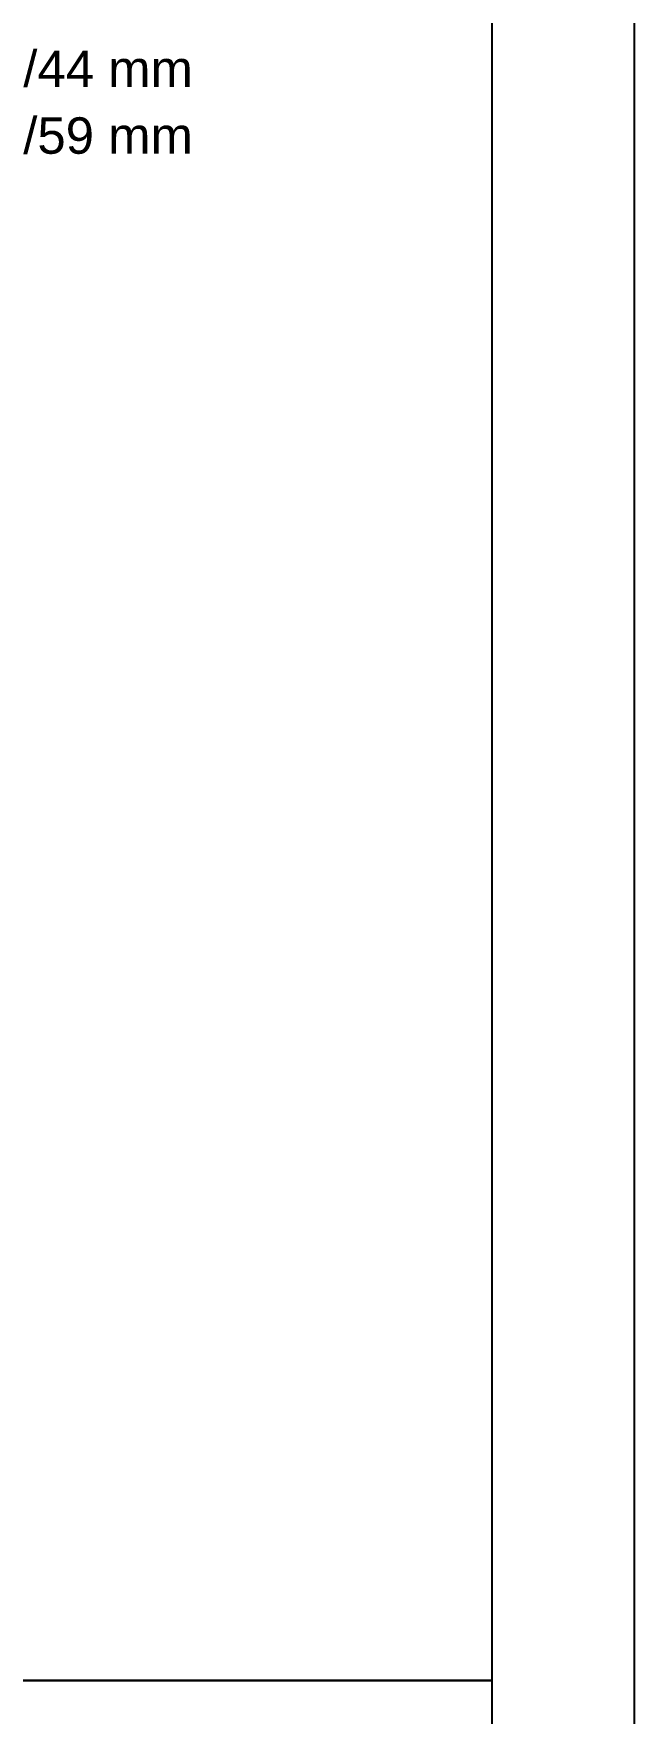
# Model space of a CAD drawing. Header units: millimetres. Extents: x 441156 to 441876, y 4514765 to 4515211.
# Drawn here: x 441599.621 to 441601.312, y 4515145.685 to 4515150.415 of the extents above; entities that cross this region are included whole.
import ezdxf

# ---------------------------------------------------------------- set-up
doc = ezdxf.new("R2010")
doc.units = ezdxf.units.MM
doc.layers.add('01_cartela', color=6, linetype='Continuous', plot=False)
doc.layers.add('01_textos', color=7, linetype='Continuous')
doc.styles.add('NIEVES2', font='sanss___.ttf')

msp = doc.modelspace()

# ---------------------------------------------------------------- linework, layer by layer
msp.add_line((441600.91199851, 4515145.77739095), (441600.91199851, 4515150.84743569))
msp.add_line((441600.91199851, 4515145.77739095), (441600.91199851, 4515150.84743569))
at = {"color": 0, "linetype": 'Continuous'}
msp.add_line((441592.16199851, 4515145.77739095), (441600.91199851, 4515145.77739095), dxfattribs=at)
msp.add_line((441592.16199851, 4515145.77739095), (441600.91199851, 4515145.77739095), dxfattribs=at)
msp.add_lwpolyline([(441592.16199851, 4515139.95702107), (441600.91199851, 4515139.95702107), (441600.91199851, 4515145.77739095), (441592.16199851, 4515145.77739095)], close=True, dxfattribs=at)
at = {"layer": '01_cartela', "color": 3}
msp.add_lwpolyline([(441570.67401045, 4515155.34750872), (441570.67401045, 4515133.8124847), (441601.31199851, 4515133.8124847), (441601.31199851, 4515155.34750872)], close=True, dxfattribs=at)

# ---------------------------------------------------------------- texts
at = {"layer": '01_textos', "style": 'NIEVES2'}
for s, p in [('23/44 mm ', (441599.43230766, 4515150.26421185)), ('38/59 mm ', (441599.43230766, 4515150.07623002))]:
    msp.add_text(s, height=0.102561165, dxfattribs=at).set_placement(p)

doc.saveas('drawing.dxf')
